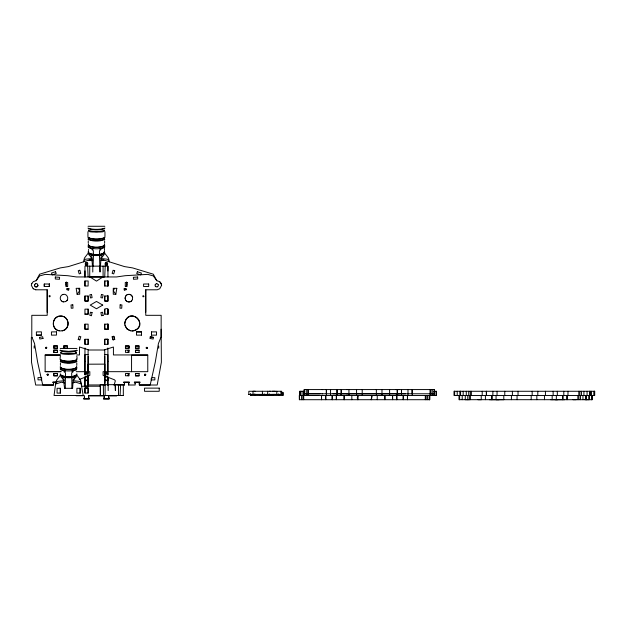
<?xml version="1.0" encoding="UTF-8"?>
<svg xmlns="http://www.w3.org/2000/svg" width="626" height="626" viewBox="0 0 626 626"><rect width="100%" height="100%" fill="white"/><g stroke="black" fill="none" stroke-linecap="round" stroke-linejoin="round"><path stroke-width="0.94" d="M34.156 348.205L34.164 345.967M41.621 377.603L41.621 379.841L38.006 379.841L38.006 377.595L40.721 377.595M44.282 286.505L44.282 284.001M60.331 393.112L60.331 388.284L57.076 388.284L57.076 393.112L60.331 393.112L60.331 388.284M80.144 393.112L80.144 388.284L76.888 388.284L76.888 393.112L80.144 393.112L80.144 388.284M84.94 393.065L84.94 388.018L88.086 388.018L88.149 393.065L84.987 393.065L84.995 388.01L88.149 388.026L88.086 393.065M84.94 377.58L84.94 386.078L88.094 386.078L88.094 375.663M84.94 374.755L84.94 373.065L88.086 373.065L88.086 374.755L84.987 374.755L84.995 373.057L88.149 373.065M84.94 372.517L84.948 354.606L88.086 354.606M84.94 324.151L84.94 329.198L88.094 329.198L88.094 324.151L84.956 324.151L84.964 329.19L88.164 329.198M84.979 361.351L84.94 347.978M84.948 296.012L84.948 301.067L88.102 301.067L88.156 296.012L84.956 296.012L84.956 301.028L88.164 301.028L88.102 296.012M84.948 286.012L84.948 280.972L88.164 280.972L88.102 286.012L84.956 286.012L84.948 280.972M88.094 372.517L88.094 349.879M88.102 309.142L88.102 314.174L84.948 314.174L84.956 309.142L88.164 309.142L88.164 314.174L84.956 314.166M100.027 266.144L100.027 272.036L99.456 254.923L101.013 254.336M100.34 384.685L100.34 395.483L123.322 395.483L123.322 384.685L100.34 384.685L100.34 395.483L118.471 395.483L118.471 384.685L120.599 384.685L120.098 395.483L120.575 395.483M103.087 276.942L103.087 266.144M104.745 385.162L104.745 375.663L104.738 376.868L107.891 376.868L107.891 380.585L104.745 380.585M104.738 374.755L104.738 373.065L107.883 373.065L107.883 374.755L104.769 374.755L104.777 373.057L107.946 373.065L107.946 374.755M104.745 372.517L104.745 349.871M104.745 324.151L104.745 329.198L108.001 329.19L108.001 324.151L104.745 324.151L104.792 329.198L107.954 329.19M107.954 314.174L104.753 314.174L104.753 309.142C111.733 305.441 106.397 322.39 107.985 308.986M104.8 296.012L104.8 301.028L108.001 301.028L108.008 296.012L104.753 296.012L104.753 301.067L107.899 301.067L107.899 295.331M107.993 286.012L104.753 286.012L104.753 280.972L108.001 280.972L107.993 286.012L107.962 280.972M104.745 344.323L104.745 339.284L107.891 339.284L107.985 344.339L104.745 344.323L104.8 339.284L108.001 339.276M104.792 314.174L104.8 309.142M107.891 385.162L107.891 377.58M107.891 372.517L107.891 354.606L104.738 354.606M107.899 314.174L107.899 309.181M107.899 286.012L107.899 280.972M107.891 347.986L107.938 361.351M115.403 384.685L115.403 390.577L115.098 384.685M145.741 312.194L145.748 289.799L157.196 289.791L159.74 288.743L161.633 285.253L161.117 283.476L159.607 281.606L156.805 280.722L153.307 275.909L147.705 274.376L125.223 275.698L116.53 276.95L76.435 276.95L67.741 275.698L45.26 274.376L39.649 275.909L36.144 280.706L33.327 281.622L31.816 283.492M248.819 394.427L248.827 391.273L281.598 391.281L281.598 394.435L248.812 394.427L281.575 394.427M262.404 394.427L262.404 391.281M267.693 394.427L267.693 391.273M276.802 394.427L276.802 391.273M281.035 394.427L281.011 391.273M250.611 393.942L250.611 395.515L282.827 395.507L282.827 392.361L281.144 392.361M299.877 391.273L299.877 395.475L299.909 391.273L304.784 391.273M300.081 395.475L300.081 391.273M301.442 399.709L301.442 395.491M302.029 395.475L302.029 391.273M303.43 395.475L303.43 391.273M304.197 395.475L304.126 389.568L434.452 389.568L434.428 395.475M304.361 395.475L304.338 389.568M306.278 393.777L306.278 389.568M307.687 389.568L307.71 395.475M308.501 389.568L308.524 395.475M321.521 399.709L321.521 395.491M321.568 399.709L321.568 395.491M326.342 393.777L326.342 389.568M326.42 393.801L326.42 395.475L326.396 389.568M330.528 393.777L330.575 389.568M332.179 399.709L332.179 395.491M332.234 399.709L332.234 395.491M337.007 393.777L337.007 389.568M337.085 393.801L337.085 395.475L337.054 389.568M341.193 393.777L341.193 389.568M341.24 389.568L341.225 395.475L341.264 393.801L405.554 393.777M344.104 399.709L344.104 395.491M348.94 393.777L348.94 389.568M356.562 393.777L356.562 389.568M362.196 389.568L362.227 395.475M376.336 389.568L376.367 395.475M381.977 389.568L382.001 395.475M389.599 389.568L389.63 395.475M396.767 399.709L396.767 395.491M396.814 399.709L396.814 395.491M401.454 393.777L401.454 389.568M401.532 393.801L401.532 395.475L401.501 389.568M407.424 399.709L407.432 395.491M407.479 399.709L407.479 395.491M407.98 389.568L408.003 395.475M412.119 393.777L412.119 389.568M412.166 389.568L412.198 395.475M427.55 399.709L427.55 395.491M430.031 393.777L430.031 389.568M430.829 389.568L430.86 395.475M432.245 389.568L432.269 395.475M434.162 391.273L434.162 395.475L434.201 389.568M434.475 395.475L434.475 391.281M436.126 395.475L436.126 391.273M578.823 395.475L578.823 391.281M141.476 335.145L141.499 331.874L136.491 331.866L136.468 335.137L141.492 335.098M151.523 335.137L151.531 331.913L156.555 331.874L156.523 335.145L151.523 335.137L151.547 331.866M71.834 377.924L71.873 388.308L72.624 388.308L73.172 379.113L74.416 378.808L76.403 376.594L71.834 377.924L71.646 376.766L75.214 375.913L76.552 374.622M66.317 281.896L66.168 284.744L66.833 286.575M60.417 365.365L60.417 363.064M76.787 363.064L76.787 365.365M88.266 243.193L88.266 240.893M104.628 240.893L104.628 243.193M34.571 285.339L34.696 284.681M37.889 285.55L37.599 284.306M60.37 356.171L60.088 358.502M88.43 250.369L88.516 249.453M104.456 248.538L104.456 250.369M124.746 323.532C128.792 304.267 151.508 326.975 132.243 331.029M63.844 382.267L64.032 379.113L62.788 378.808L60.8 376.594L65.37 377.924L65.307 388.308L64.572 388.308L63.844 382.267L61.215 382.267L55.604 384.02L54.039 395.483L83.195 395.483L80.574 380.201L76.881 375.17M125.388 299.455L125.09 297.999L125.865 295.887M158.308 285.667L158.261 284.681M87.93 236.331L87.93 231.722M104.957 231.722L104.957 236.331M147.227 348.158L147.118 347.352L146.187 347.461M144.575 374.411L144.543 375.005M37.912 285.542L37.662 286.16M114.073 385.326L115.333 380.843L114.558 379.833L103.087 375.381L103.087 371.68L147.775 371.68L147.775 354.95L113.423 354.95L113.423 347.015L103.861 350.004L89.103 350.004L79.486 347L79.486 354.95L76.622 354.95M31.848 283.476L31.3 285.268L33.225 288.743M78.266 339.402L79.134 336.24L80.824 336.757L79.752 339.871M93.211 255.752L88.642 254.422L90.629 256.644L91.873 256.942L92.421 266.136L93.149 266.144L93.438 254.923L91.873 254.336M65.37 377.924L65.558 376.766L71.646 376.766M371.03 399.709L372.102 396.336M357.227 398.019L358.041 395.491L358.041 399.709M88.649 252.004L88.649 252.904M88.649 252.701L88.649 253.6C93.102 256.261 99.792 256.261 104.245 253.6L104.245 252.701M60.339 373.777L60.339 374.739L61.254 375.514M60.808 374.864L60.808 375.772C65.253 378.433 71.951 378.433 76.395 375.772L76.395 374.864M104.245 252.904L104.245 252.004M125.247 297.248L125.49 296.536M132.383 299.713L132.54 296.779L130.49 294.658M155.178 284.572L155.115 285.871M124.746 290.245L125.419 288.414M126.084 286.575L126.757 284.744L126.601 281.896M99.597 254.555L99.511 250.697L101.036 249.571L99.675 249.085L104.237 247.755L104.878 246.816L104.237 245.869L104.299 246.84C99.792 249.469 93.094 249.469 88.587 246.84L88.587 245.94L88.016 246.816L88.657 247.755L93.219 249.085L91.858 249.571L93.376 250.697L93.297 254.555M88.579 244.946L88.579 245.736C93.36 248.029 100.238 248.319 104.785 245.337L104.307 244.124M60.738 367.11L60.738 367.908C65.519 370.201 72.389 370.49 76.943 367.509L76.458 366.288M60.26 366.687L60.26 367.509C65.096 369.997 71.395 369.637 76.458 367.9M106.96 263.82L106.678 264.219M114.378 288.516L113.329 290.91L115.865 294.212M60.847 360.599L60.847 361.249C65.597 363.166 71.599 363.166 76.356 361.249L75.903 360.286M37.834 285.855L37.216 286.638M88.673 237.45L88.673 238.036C93.509 239.774 99.377 239.774 104.213 238.036L104.213 237.45M60.832 359.621L60.832 360.208C65.667 361.945 71.536 361.945 76.372 360.208L76.372 359.621M36.12 280.722L39.626 274.188L60.307 267.912L68.437 266.59L89.064 260.095L91.717 260.095M88.008 236.949L88.008 237.575C93.274 239.414 99.612 239.414 104.878 237.575L104.878 236.949M60.166 359.121L60.166 359.739C65.433 361.585 71.771 361.585 77.037 359.739L76.544 358.823M76.114 395.742L84.526 395.726L84.494 397.549L83.727 398.926L89.369 398.926L88.626 397.471L88.626 395.726L104.292 395.726L104.292 397.471L103.509 398.926L109.143 398.926L108.368 395.734L116.788 395.726L108.368 395.734L109.143 398.926L103.517 398.848L104.292 397.471L104.268 395.734L88.595 395.734M84.526 397.471L83.751 398.848L89.385 398.848L88.595 397.549M132.438 299.697L131.515 300.926M99.675 255.752L104.245 254.422L101.013 258.522L100.473 266.136L99.714 266.144M74.416 378.808L73.172 380.686L79.878 381.422L81.607 384.02L75.996 382.267L73.336 382.267M147.259 348.048L146.633 348.557M144.543 374.52L145.162 374.012L145.772 374.763M145.756 374.896L145.381 375.35M88.579 230.063C92.139 232.16 100.755 232.16 104.307 230.063M60.323 375.17L56.63 380.201L55.604 384.02L57.326 381.422L64.032 380.686L62.788 378.808M34.813 284.4L35.572 283.742M66.786 300.723L67.24 300.128M77.053 294.212L79.596 290.91L78.547 288.516M88.571 228.646C92.39 230.321 100.496 230.321 104.315 228.646M60.73 350.81C64.548 352.485 72.655 352.485 76.474 350.81M125.81 295.902L126.358 295.323M155.326 284.306L156.758 283.594M158.057 286.246L157.267 286.849M87.937 228.099C92.139 229.781 100.755 229.781 104.949 228.099M88.665 251.151L88.023 252.09L89.095 253.342M88.642 252.536L84.471 258.029L83.446 261.848L85.167 259.25L91.873 258.522L90.629 256.644M60.816 368.041L60.174 368.98L60.816 369.927L65.378 371.257L64.008 371.734L65.534 372.869L65.448 376.727L64.032 376.508M61.199 367.681L60.745 369.004C65.253 371.641 71.951 371.641 76.458 369.004L76.004 367.681M88.587 244.124L88.102 245.337C92.938 247.833 99.237 247.466 104.307 245.728L104.307 244.946M126.303 295.339L126.953 294.869M130.92 301.38L131.57 300.91M60.753 360.631L60.276 361.687C65.362 363.792 71.841 363.792 76.928 361.687L76.45 360.631M89.142 238.123L88.689 239.077C93.446 240.994 99.448 240.994 104.198 239.077L104.198 238.428M47.975 375.287C49.571 373.8 45.933 373.808 47.482 375.287M147.118 348.259L146.069 348.048M144.684 374.309L145.725 374.52M145.615 375.107L144.708 375.107M102.985 276.95L96.482 281.121L89.98 276.95M36.621 286.911L37.239 286.63M65.581 301.591C69.729 299.979 67.405 293.164 63.124 294.4M104.229 253.029C99.675 255.142 94.158 254.939 89.44 253.452M88.485 230.337C87.28 232.536 94.714 231.831 96.443 232.121C98.172 231.831 105.614 232.536 104.401 230.337M60.644 352.508C58.195 355.318 81.521 354.684 75.762 352.281M126.898 294.885L127.626 294.541M130.247 301.709L130.975 301.364M61.191 352.015C60.096 354.003 66.998 353.338 68.602 353.612C70.198 353.338 77.108 354.003 76.012 352.015M89.385 238.154L88.117 238.803L88.117 239.515C93.204 241.62 99.683 241.62 104.769 239.515L104.292 238.467M72.585 383.206L74.158 382.267M79.236 379.489L89.823 375.381L89.823 371.68L76.223 371.68M60.589 350.098L59.932 350.45L68.602 351.374L77.272 350.45L76.615 350.098M35.549 283.758L36.206 283.594M36.957 286.794L35.651 286.849M63.14 294.416C60.245 294.932 59.196 299.025 61.411 300.926M65.597 301.607L63.383 301.889M113.791 336.272L112.132 336.757L113.11 339.895L114.761 339.409L113.791 336.272L114.691 339.402M62.146 330.88C70.793 329.597 69.416 315.614 60.683 316.044C51.95 315.614 50.573 329.597 59.22 330.88M127.571 294.556L129.097 294.298M129.527 301.896L130.302 301.693M100.864 254.383L104.706 252.568L104.229 251.151M102.265 256.644L101.013 256.942L101.013 258.522L107.727 259.25L109.448 261.848L108.415 258.029L104.245 252.536M39.501 337.43L42.67 336.749L42.991 338.463M146.39 347.32L147.274 347.915M43.014 338.416L39.79 339.042L39.524 337.383M73.172 376.508L71.747 376.727L71.669 372.869L73.187 371.734L71.826 371.257L76.388 369.927L76.865 368.503M99.487 254.602L93.399 254.602M156.969 286.919L155.71 286.638M128.033 301.849L129.582 301.889M322.108 389.583L322.648 389.575M322.108 393.785L322.648 393.777M317.859 395.483L318.391 395.475M322.14 395.483L322.68 395.475M496.395 399.724L499.063 399.709M272.318 391.273L275.284 391.273M272.318 394.427L275.284 394.419M104.855 384.943L88.172 384.974L88.164 375.53M265.299 395.507L273.546 395.499L260.134 395.507M555.09 399.709L557.758 399.701M88.063 226.276L104.824 226.276M101.177 260.095L103.846 260.095L124.488 266.59L132.61 267.912L153.292 274.188L156.805 280.722M89.056 260.142L92.758 260.142M101.083 260.142L103.861 260.142M85.222 264.853L87.742 264.853M105.043 264.853L107.562 264.853M87.742 266.113L84.964 266.144L84.964 276.942L84.964 270.886M105.043 266.113L107.938 266.144L107.946 270.988M89.745 276.942L104.714 276.942L105.223 266.144L87.632 266.144L88.102 276.942M35.745 289.799L47.2 289.791L47.2 315.316L31.809 315.316L31.785 336.804L34.532 343.51L37.63 362.141L42.724 385.006L53.546 385.006L53.593 383.182L52.913 382.142L56.676 382.142L52.889 382.189L53.57 383.229L53.515 385.029L35.674 385.021L31.503 362.157L31.339 337.477L32.059 337.477M36.394 335.145L41.402 335.137L41.418 331.866L36.386 331.921L36.394 335.145L41.426 335.09M125.427 346.045L129.042 346.045L129.042 348.291L125.427 348.291L125.458 345.943L129.073 345.943L129.073 348.181L125.458 348.181M139.066 346.045L135.451 346.045L135.451 348.291L139.066 348.291L139.097 345.943L135.482 345.943L135.482 348.181L139.097 348.181M60.221 348.439L76.982 348.439M139.066 350.255L135.451 350.255L135.451 352.501L139.066 352.501L139.097 350.153L135.482 350.153L135.482 352.391L139.097 352.391M60.401 354.95L45.135 354.95L45.135 371.68L60.683 371.68M147.736 355.153L131.562 355.153L131.562 371.719M139.066 373.644L135.451 373.644L135.451 375.882L139.066 375.882L139.097 373.534L135.482 373.534L135.482 375.772L139.097 375.772M88.086 376.868L84.94 376.868L84.94 380.585L88.094 380.585M152.141 377.674L154.857 377.674L154.857 379.919L151.242 379.919L151.242 378.425M84.94 380.021L88.094 380.021M104.745 380.021L107.891 380.021M123.658 382.251L129.308 382.251L128.627 383.284L128.674 385.021L135.177 384.998L135.138 383.206L134.347 382.142L139.997 382.142L139.293 383.284L139.34 385.021L157.196 385.021L161.375 362.251L161.132 329.221M139.966 382.251L134.316 382.251L135.106 383.315M103.337 384.685L103.486 395.483L103.008 395.483M124.472 383.206L124.519 384.998L116.788 385.053M81.983 386.219L100.316 386.219M64.572 388.308L72.624 388.308M433.865 391.281L436.369 391.273L436.322 395.475L299.291 395.491L299.345 399.709L429.71 399.709L429.71 395.491L429.655 399.709M269.423 391.281L270.471 391.281M304.612 393.777L320.082 393.777M333.024 393.777L340.654 393.777M304.126 393.777L434.452 393.777M300.363 395.475L315.825 395.475M371.21 395.475L382.697 395.468M388.723 395.475L396.36 395.475M397.346 395.475L397.275 389.568L397.299 395.475L405.632 395.475M427.042 395.475L435.579 395.475M120.098 395.483L123.322 395.483M550.598 399.709L564.691 399.701M489.454 399.724L503.554 399.709M136.476 331.913L141.484 331.921M45.158 355.083L60.378 355.099M45.135 371.641L61.309 371.664M63.046 382.267L64.494 383.151M346.601 389.568L347.587 389.568M395.843 389.568L399.333 389.568M255.244 391.281L253.021 391.273L252.998 394.427L255.244 394.427M346.601 393.777L347.587 393.777M395.843 393.777L399.333 393.777M342.344 395.468L343.33 395.475M346.632 395.475L347.61 395.475M395.867 395.475L401.25 395.475M572.993 399.701L576.233 399.709M584.856 399.701L588.902 399.709L588.855 395.483M469.297 399.724L465.251 399.709L465.306 395.483M477.92 399.709L481.159 399.724M156.743 283.609L158.104 284.4M129.042 294.314L130.544 294.643M128.831 301.935L127.328 301.607M150.279 336.804L153.425 337.43M92.03 254.383L88.665 253.029M64.181 376.555L60.816 375.201M35.995 286.919L35.361 286.708M62.663 301.693L63.398 301.896M130.779 330.88L126.937 328.83L124.887 324.996M78.164 339.378L79.854 339.895M61.598 375.623C66.426 377.032 72.499 377.603 76.857 374.739L76.857 373.777M90.105 260.095L91.912 260.815M33.201 288.758L35.768 289.791M36.824 283.719L37.623 284.29M62.67 301.709L61.395 300.91M126.679 301.231L127.383 301.591M144.888 375.35L144.528 374.653M35.385 286.692L34.884 286.262M155.718 286.63L155.279 286.152M131.194 295.018L131.757 295.511M126.116 300.738L126.734 301.216M159.591 281.622L161.101 283.492L161.618 285.268M125.662 300.144L126.17 300.723M34.907 286.246L34.633 285.652M132.156 296.121L132.681 297.514M125.333 299.471L125.716 300.128M67.506 288.414L68.171 290.245M60.652 374.622L60.8 375.076M112.203 336.765L113.181 339.895M77.115 358.502L76.826 356.171M125.145 297.984L125.192 298.735M139.316 383.182L139.371 384.998L150.185 385.006L155.279 362.141L158.425 343.51L161.148 336.757L161.148 315.316L145.764 315.316L145.764 289.791M128.706 384.998L128.651 383.182L129.332 382.142L123.682 382.142L124.449 383.315L124.488 385.021M107.899 283.359L107.907 285.033M282.827 395.507L282.827 392.361L282.819 395.515M278.633 393.934L278.633 395.507M269.516 393.934L269.516 395.507M264.227 393.942L264.227 395.515M254.821 393.942L254.821 395.515M104.8 356.311L104.745 371.758M104.839 371.703L104.832 364.136L88.149 364.191L88.156 371.75L88.141 356.311M104.847 375.483L104.855 383.049M47.177 312.194L47.177 289.799M594.215 391.273L594.215 395.475M594.082 391.273L594.082 395.475M592.329 395.491L592.329 399.709L458.999 399.685L458.999 395.483M591.492 391.273L591.492 395.475M590.279 391.281L590.279 395.475M589.794 391.281L589.794 395.475M589.661 391.281L589.661 395.475M589.309 395.483L589.309 399.685M587.071 391.281L587.071 395.475M586.226 395.483L586.226 399.685M586.1 395.483L586.1 399.685M586.022 395.483L586.022 399.685M583.917 391.281L583.917 395.475M582.947 395.483L582.947 399.685M581.468 391.281L581.468 395.475M580.505 395.483L580.505 399.685M579.895 391.281L579.895 395.475M578.925 395.483L578.925 399.685M577.853 395.483L577.853 399.685M568.009 391.281L567.954 395.475M563.776 391.281L563.823 395.475M557.297 391.281L557.343 395.475M556.373 395.483L556.326 399.685M553.11 391.281L553.157 395.475M552.187 395.483L552.148 399.685M545.426 391.281L545.426 395.475M544.456 395.483L544.456 399.685M537.797 391.281L537.797 395.475M536.834 395.483L536.834 399.685M532.163 391.281L532.163 395.475M531.192 395.483L531.192 399.685M518.031 391.281L518.031 395.475M517.06 395.483L517.06 399.685M512.389 391.281L512.389 395.475M511.419 395.483L511.419 399.685M504.767 391.281L504.767 395.475M503.797 395.483L503.797 399.685M497.075 391.281L497.028 395.475M496.066 395.483L496.066 399.685M492.897 391.281L492.85 395.475M486.41 391.281L486.41 395.475M486.371 391.281L486.371 395.475M485.4 395.483L485.447 399.685M482.231 391.281L482.184 395.475M481.214 395.483L481.269 399.685M471.362 391.281L471.362 395.475M470.4 395.483L470.4 399.685M470.298 391.281L470.298 395.475M469.328 395.483L469.328 399.685M468.717 391.281L468.717 395.475M467.755 395.483L467.755 399.685M466.276 391.281L466.276 395.475M463.17 391.281L463.17 395.475M462.207 395.483L462.207 399.685M460.579 391.281L460.579 395.475M460.321 391.273L460.454 395.475M459.961 391.281L459.961 395.475M459.617 395.483L459.617 399.685M459.484 395.483L459.484 399.685M457.223 391.273L457.223 395.475M454.632 391.273L454.632 395.475M454.499 391.273L454.499 395.475M430.054 393.801L430.054 395.475M429.514 395.491L429.514 399.709M429.162 395.491L429.162 399.709M426.142 395.491L426.142 399.709M425.297 395.491L425.297 399.709M377.243 395.491L377.243 399.709M371.609 395.491L371.609 399.709M357.462 395.491L357.462 399.709M356.585 393.801L356.585 395.475M351.828 395.491L351.828 399.709M348.964 393.801L348.964 395.475M344.19 395.491L344.19 399.709M330.606 393.801L330.559 395.475M306.31 393.801L306.31 395.475M303.704 395.491L303.704 399.709M302.859 395.491L302.859 399.709M299.486 395.491L299.486 399.709M250.643 393.934L250.643 395.515M158.738 346.045L158.738 348.291M128.158 350.255L128.158 352.501M128.158 373.644L128.158 375.882M108.173 384.685L108.173 390.577M107.938 266.144L107.938 276.942M107.985 324.174L107.985 329.206M107.891 339.284L107.891 344.323M107.899 361.335L107.899 371.758M107.891 377.095L107.899 385.029M107.461 283.414L107.461 284.337M106.741 264.853L106.741 265.526M105.872 264.853L105.872 265.526M105.434 264.853L105.434 265.526M105.113 384.685L105.113 395.483M104.8 280.972L104.8 286.012M104.745 375.342L104.745 385.029M92.789 266.144L92.789 272.036M89.729 266.144L89.729 276.942M88.094 339.284L88.094 344.323M88.094 375.342L88.102 386.923M87.35 264.853L87.35 265.526M86.92 264.853L86.92 265.526M86.052 264.853L86.052 265.526M85.003 339.284L85.003 344.323M84.948 361.335L84.948 371.758M84.94 377.095L84.948 386.923M49.329 284.016L49.329 286.52M64.22 376.993A6.244 2.394 0 0 1 63.453 376.617M49.352 284.001L49.352 286.505L44.258 286.52L44.258 284.016L49.352 284.001M53.797 373.581L53.797 375.819L57.412 375.827L57.428 373.534L53.813 373.534L53.813 375.772L57.428 375.772L57.412 373.581L53.797 373.581M53.828 350.2L53.828 352.438L57.443 352.446L57.443 350.2L53.813 350.153L53.813 352.391L57.428 352.391L57.428 350.153L53.828 350.2M53.836 345.99L53.828 348.228L57.443 348.236L57.451 345.99L53.813 345.943L53.813 348.181L57.428 348.181L57.428 345.943L53.836 345.99M63.86 345.998L63.852 348.244L67.467 348.252L67.475 346.006L63.836 345.943L63.836 348.181L67.451 348.181L67.451 345.943L63.86 345.998M65.832 282.514L65.832 286.411L67.686 286.411L67.686 282.514L65.832 282.514M79.698 288.304L79.698 294.251L77.147 294.236L76.153 288.32L79.698 288.304M107.891 324.151L107.891 329.198L107.899 324.127M325.755 395.491L325.755 399.709L325.708 395.491M336.365 395.491L336.365 399.709L336.412 395.491M384.896 395.491L384.896 399.709L384.857 395.491M392.588 395.491L392.588 399.709L392.627 395.491M403.246 395.491L403.246 399.709L403.293 395.491M55.315 277.021L55.291 278.985L59.486 279.274L59.595 277.318L55.315 277.021M120.153 304.854L119.973 308.156L121.718 308.235L121.937 304.956L120.153 304.854M68.923 288.664L68.758 289.948L66.685 289.666L66.849 288.406L68.923 288.664M45.643 347.68C45.964 349.918 48.03 346.585 45.792 347.352C45.729 350.169 47.826 346.092 45.643 347.68M116.812 288.32L115.818 294.236L113.267 294.251L113.267 288.304L116.812 288.32M153.44 337.383L153.135 339.042L149.935 338.463L150.295 336.749L153.44 337.383M92.053 312.53L91.474 315.731L89.808 315.387L90.426 312.233L92.053 312.53M101.443 294.455L100.864 297.655L102.476 297.945L103.11 294.799L101.443 294.455M143.863 296.262C142.501 298.399 142.454 294.142 143.863 296.262M47.153 374.411C47.615 376.899 49.235 373.018 47.138 374.45M49.149 296.02C49.579 298.516 51.262 294.588 49.149 296.02M114.699 270.745L113.729 273.883L112.14 273.39L113.11 270.26L114.699 270.745M137.352 271.707L136.718 273.562L140.717 274.869L141.429 273.046L137.352 271.707M86.106 262.92L85.668 263.671L86.106 264.422L86.975 264.422L87.405 263.671L86.975 262.92L86.106 262.92M105.927 262.92L105.489 263.671L105.927 264.422L106.796 264.422L107.226 263.671L106.796 262.92L105.927 262.92M102.727 305.089L96.482 308.767L90.238 305.089L96.482 301.442L102.727 305.089M55.573 271.707L51.488 273.046L52.208 274.869L56.199 273.562L55.573 271.707M79.807 270.26L78.227 270.745L79.197 273.883L80.785 273.39L79.807 270.26M91.513 294.455L89.847 294.799L90.488 297.945L92.1 297.655L91.513 294.455M103.149 315.387L101.49 315.731L100.903 312.53L102.539 312.233L103.149 315.387M126.272 289.666L124.198 289.948L124.042 288.664L126.116 288.406L126.272 289.666M137.65 277.021L133.369 277.318L133.479 279.274L137.673 278.985L137.65 277.021M72.812 304.854L71.028 304.956L71.239 308.235L72.992 308.156L72.812 304.854M127.125 282.514L125.278 282.514L125.278 286.411L127.125 286.411L127.125 282.514M148.683 284.001L143.589 284.016L143.589 286.52L148.683 286.505L148.683 284.001M56.473 331.866L51.434 331.921L51.449 335.145L56.481 335.09L56.473 331.866M88.18 339.284L84.94 339.284L84.948 344.323L88.18 344.323L88.18 339.284M129.073 350.153L125.458 350.153L125.458 352.391L129.073 352.391L129.073 350.153M129.073 373.534L125.458 373.534L125.458 375.772L129.073 375.772L129.073 373.534M159.231 388.128L144.536 388.128L144.536 391.281L159.231 391.281L159.231 388.128M594.7 391.273L454.014 391.273L454.014 395.475L594.7 395.475L594.7 391.273M591.711 399.709L591.711 395.491L591.617 399.709M567.039 399.685L567.039 395.483L566.992 399.685M562.852 399.685L562.852 395.483L562.805 399.685M491.926 399.685L491.926 395.483L491.88 399.685M85.645 264.563A1.26 1.26 0 0 0 87.757 264A1.26 1.26 0 0 0 86.216 262.45A1.26 1.26 0 0 0 85.645 264.563M105.473 264.563A1.26 1.26 0 0 0 107.578 264A1.26 1.26 0 0 0 106.037 262.45A1.26 1.26 0 0 0 105.473 264.563M126.968 328.775A7.473 7.473 0 0 0 139.473 325.418A7.473 7.473 0 0 0 130.318 316.263A7.473 7.473 0 0 0 126.968 328.775M55.424 328.775A7.473 7.473 0 0 0 67.929 325.418A7.473 7.473 0 0 0 58.774 316.263A7.473 7.473 0 0 0 55.424 328.775"/></g></svg>
